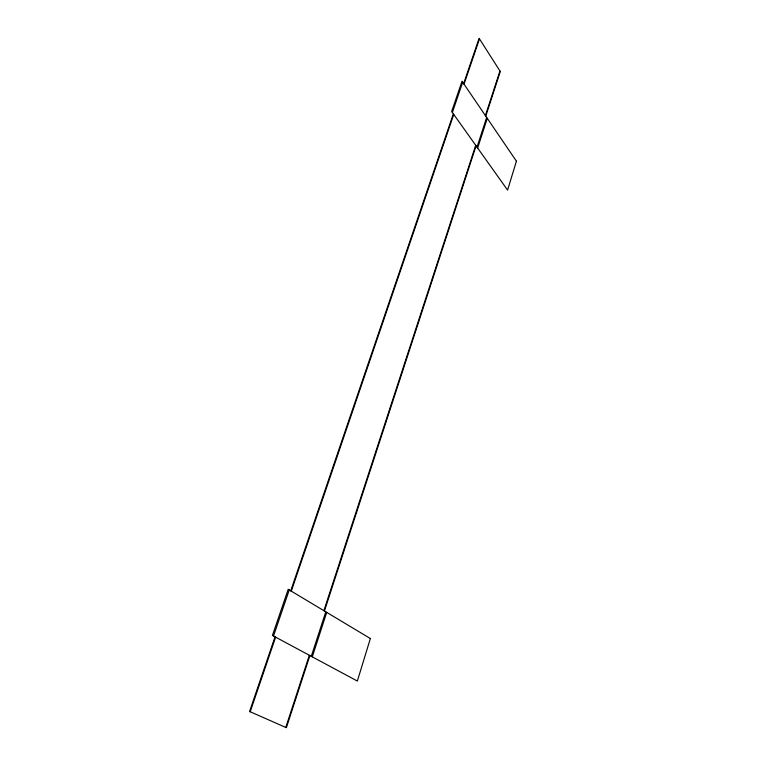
<?xml version="1.0" encoding="UTF-8"?>
<svg xmlns="http://www.w3.org/2000/svg" width="766" height="766" viewBox="0 0 766 766"><rect width="100%" height="100%" fill="white"/><g stroke="black" fill="none" stroke-linecap="round" stroke-linejoin="round"><path stroke-width="1.15" d="M311.293 656.318L325.78 611.814M476.998 147.11L486.659 117.437M312.279 656.845L326.728 612.388M477.649 148.02L487.291 118.357M285.785 727.441L309.33 655.265M323.884 610.674L475.715 145.301M485.405 115.589L499.949 70.999M309.895 655.562L286.369 727.7L249.572 711.48L275.023 636.833M324.42 611L476.079 145.818M485.759 116.116L500.294 71.535L479.114 38.3L463.65 83.628M273.5 636.019L289.251 589.925M452.361 112.478L462.693 82.221M290.726 590.806L453.348 113.856M250.214 711.767L275.626 637.159M291.3 591.151L453.74 114.412M464.033 84.183L479.468 38.865M370.361 638.538L357.349 681.051L272.428 635.435L288.207 589.303L370.361 638.538M516.428 161.186L507.58 190.102L451.662 111.501L462.022 81.225L516.428 161.186"/></g></svg>
